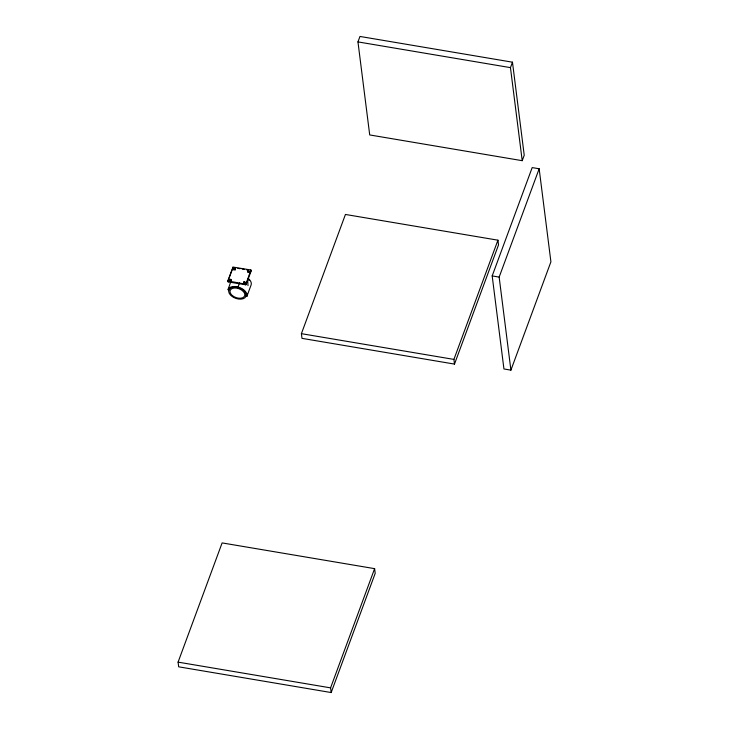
<?xml version="1.0" encoding="UTF-8"?>
<svg xmlns="http://www.w3.org/2000/svg" width="729" height="729" viewBox="0 0 729 729"><rect width="100%" height="100%" fill="white"/><g stroke="black" fill="none" stroke-linecap="round" stroke-linejoin="round"><path stroke-width="1.09" d="M227.776 280.92L245.864 284.228L250.913 269.994L233.025 267.069L227.776 280.92L228.168 281.913L245.937 284.811L251.186 270.969L250.803 269.967M227.858 281.503L232.934 267.789M229.881 281.02L230.1 279.918L231.33 280.127L227.995 289.75A10.015 6.032 20.3 0 1 234.62 286.497A10.015 6.032 20.3 0 1 244.151 290.16L245.062 291.035A10.015 6.032 20.3 0 1 246.839 296.521L251.113 284.939A10.015 6.032 20.3 0 0 249.336 279.453L248.434 278.578M228.851 290.051L229.799 287.499M238.009 286.998L239.568 282.788M245.983 296.211L246.921 293.65M357.957 41.899L359.971 36.45L512.469 62.184L524.224 155.231L522.21 160.681L369.712 134.938L357.957 41.899L510.455 67.633L522.21 160.681M178.086 662.132L222.117 542.914L374.615 568.647L375.207 573.331L331.176 692.55L178.678 666.816L178.086 662.132L330.583 687.866L331.176 692.55M301.405 333.672L345.437 214.454L497.934 240.187L498.527 244.871L454.495 364.09L301.988 338.356L301.405 333.672L453.903 359.406L454.495 364.09M510.455 67.633L512.469 62.184M330.583 687.866L374.615 568.647M453.903 359.406L497.934 240.187M492.184 275.917L532.188 167.597L539.159 168.773L550.914 261.82L510.911 370.141L503.939 368.965L492.184 275.917L499.155 277.102L510.911 370.141M499.155 277.102L539.159 168.773M249.282 272.281L248.525 271.261L247.714 272.336M235.203 270.067C236.451 268.545 232.679 268.682 233.918 270.131M231.166 280.975L231.412 280.291M233.444 267.607L235.622 267.98M237.809 268.345L239.987 268.709M242.165 269.083L244.343 269.448M246.52 269.812L248.698 270.186M248.334 279.344L248.644 279.644A9.103 5.486 20.3 0 1 249.327 280.474M245.272 282.488L244.042 282.278L243.686 283.235M251.113 270.377L251.186 270.969M246.083 284.009L246.156 284.592M245.518 284.274L245.591 284.857M232.815 267.288L232.888 267.88M228.086 281.33L228.168 281.913M247.632 279.189L247.997 285.65M246.903 293.514A9.103 5.486 20.3 0 1 245.728 294.68M229.963 288.237A9.103 5.486 20.3 0 1 229.945 287.417M233.617 268.883C234.847 271.553 236.205 266.787 233.617 268.883M229.589 279.772C230.774 282.46 232.214 277.703 229.589 279.772M243.532 282.132C244.725 284.811 246.156 280.054 243.532 282.132M247.559 271.224C248.744 273.913 250.184 269.156 247.559 271.224M244.37 291.226L243.541 290.434A9.103 5.486 20.3 0 0 231.631 287.554A9.103 5.486 20.3 0 0 230.464 295.035L231.293 295.837A9.103 5.486 20.3 0 0 243.213 298.708A9.103 5.486 20.3 0 0 244.37 291.226M243.322 291.509L242.62 290.835A7.737 4.666 20.3 0 0 232.496 288.392A7.737 4.666 20.3 0 0 231.512 294.753L232.214 295.427A7.737 4.666 20.3 0 0 242.338 297.869A7.737 4.666 20.3 0 0 243.322 291.509"/></g></svg>
